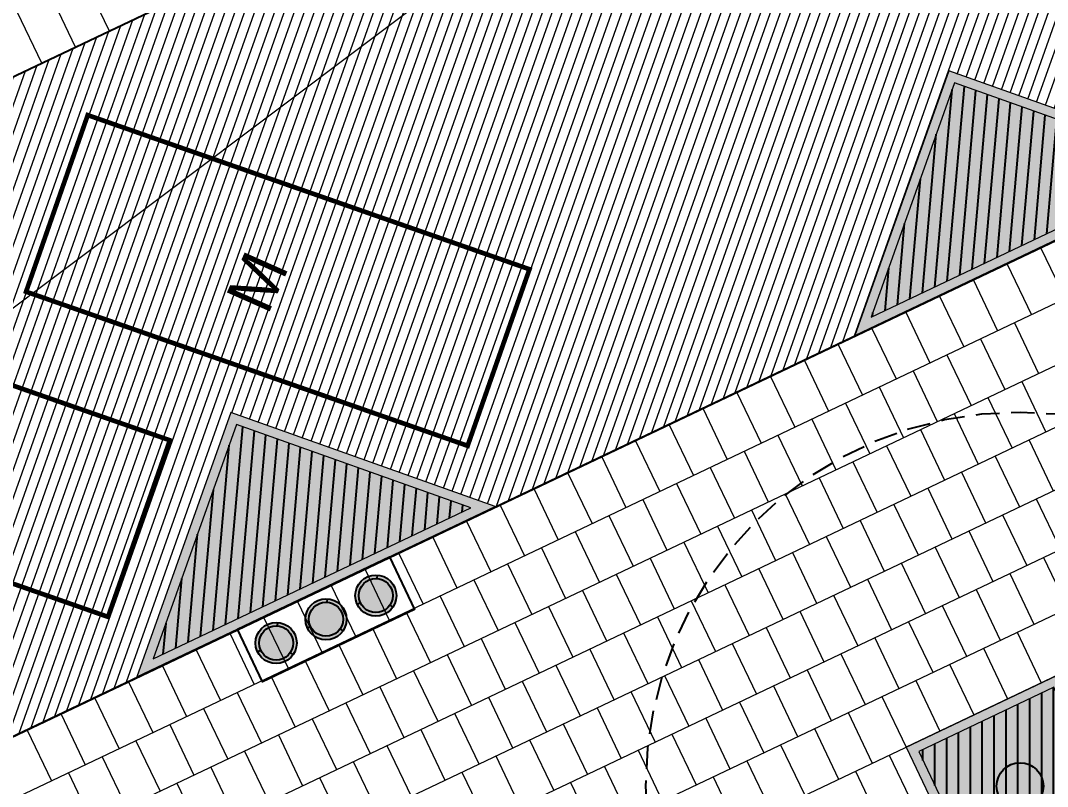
# Model space of a CAD drawing. Header units: metres. Extents: x 678805 to 1359287, y 2747329 to 5497370.
# Drawn here: x 679646.79 to 679657.77, y 2748682.48 to 2748690.67 of the extents above; entities that cross this region are included whole.
import ezdxf
from ezdxf.enums import TextEntityAlignment as Align

# ---------------------------------------------------------------- set-up
doc = ezdxf.new("R2010")
doc.units = ezdxf.units.M
doc.linetypes.add('XREF_MON_HSC_FURNITURE$0$DASHED2', pattern=[0.375, 0.25, -0.125])
doc.linetypes.add('XREF_MON_SFT_TREES$0$HIDDEN', pattern=[0.375, 0.25, -0.125])
for name, color, linetype in [('00_XREF_MON_HSC_PAVEMENT', 7, 'Continuous'), ('00_XREF_TWQ_BUILDINGS', 7, 'Continuous'), ('00_XREF_TWQ_SFT_TREES', 7, 'Continuous'), ('XREF_MON_GENERAL_LAYOUT$0$02-L-Plan Change', 8, 'Continuous'), ('XREF_MON_HSC_FURNITURE$0$02-L-litter bin', 8, 'Continuous'), ('XREF_MON_HSC_PAVEMENT$0$03-TR-Tree Pit_Green', 74, 'Continuous'), ('XREF_MON_SFT_TREES$0$SL_TREE_CANOPY', 251, 'XREF_MON_SFT_TREES$0$HIDDEN'), ('XREF_MON_SFT_TREES$0$SL_TREE_TRUNK', 251, 'Continuous')]:
    doc.layers.add(name, color=color, linetype=linetype)
for name, color, linetype, true_color in [('02-L-Waterfeatures 01', 7, 'Continuous', 0x4da6ff), ('XREF_MON_HSC_PAVEMENT$0$03-TR-Tree Pit_White', 7, 'Continuous', 0xfcfcfc), ('XREF_MON_SFT_TREES$0$SL_TREE_ACACIA_NILOTICA', 7, 'Continuous', 0x264d00)]:
    doc.layers.add(name, color=color, linetype=linetype, true_color=true_color)
for name, color, linetype, lineweight in [('XREF_MON_GENERAL_LAYOUT$0$02-L-Level Curves 0.50m', 33, 'Continuous', 5), ('XREF_MON_GENERAL_LAYOUT$0$02-L-Material Change', 251, 'Continuous', 5), ('XREF_MON_GENERAL_LAYOUT$0$04-BK-Tree Pit', 6, 'Continuous', 5), ('XREF_MON_HSC_FURNITURE$0$02-L-Maintenance vehicles', 8, 'Continuous', 13), ('XREF_MON_HSC_PAVEMENT$0$02-L-B-Flat Bar', 251, 'Continuous', 5), ('XREF_MON_HSC_PAVEMENT$0$04-BK-Tree Pit', 6, 'Continuous', 5)]:
    doc.layers.add(name, color=color, linetype=linetype, lineweight=lineweight)
doc.layers.add('XREF_MON_HSC_FURNITURE$0$00-AUX', color=2, linetype='Continuous', plot=False)
for name, color, linetype, lineweight, true_color in [('XREF_MON_HSC_PAVEMENT$0$02-L-Joints-Paviment_07_Precast Concrete Blocks 60X40', 7, 'Continuous', 5, 0x999999), ('XREF_MON_HSC_PAVEMENT$0$03-TR-Pavement_07_Precast Concrete Blocks 20X10', 7, 'Continuous', 5, 0x999999), ('XREF_MON_HSC_PAVEMENT$0$03-TR-Pavement_07_Precast Concrete Blocks 60X40', 7, 'Continuous', 5, 0x999999)]:
    doc.layers.add(name, color=color, linetype=linetype, lineweight=lineweight, true_color=true_color)
doc.layers.get('XREF_MON_SFT_TREES$0$SL_TREE_ACACIA_NILOTICA').off()
doc.styles.add('XREF_MON_GENERAL_LAYOUT$0$Standard', font='arial.ttf')
doc.styles.add('XREF_MON_HSC_FURNITURE$0$ATK_Arial_5.0mm', font='arial.ttf', dxfattribs={"height": 5})

# ---------------------------------------------------------------- blocks, each defined once
blk = doc.blocks.new('XREF_MON_SFT_TREES$0$Acacia_nilotica')
h = blk.add_hatch()
h.set_pattern_fill('ANSI31', color=256, scale=0.1)
edge = h.paths.add_edge_path()
edge.add_arc((0, 0), 4, 0, 360)
at = {"layer": 'XREF_MON_SFT_TREES$0$SL_TREE_TRUNK'}
h = blk.add_hatch(color=256, dxfattribs=at)
h.dxf.hatch_style = 1
edge = h.paths.add_edge_path()
edge.add_arc((0, 0), 0.25, 0, 360)
at = {"layer": 'XREF_MON_SFT_TREES$0$SL_TREE_CANOPY', "linetype": 'XREF_MON_SFT_TREES$0$HIDDEN'}
blk.add_circle((0, 0), 4, dxfattribs=at)
at = {"layer": 'XREF_MON_SFT_TREES$0$SL_TREE_TRUNK'}
blk.add_circle((0, 0), 0.25, dxfattribs=at)
blk = doc.blocks.new('XREF_MON_SFT_TREES')
at = {"layer": 'XREF_MON_SFT_TREES$0$SL_TREE_ACACIA_NILOTICA', "rotation": 25.44812939262281}
blk.add_blockref('XREF_MON_SFT_TREES$0$Acacia_nilotica', (679657.478, 2748682.485), dxfattribs=at)
blk = doc.blocks.new('XREF_MON_HSC_PAVEMENT$0$Escocell Quadrat')
at = {"layer": 'XREF_MON_HSC_PAVEMENT$0$03-TR-Tree Pit_Green'}
h = blk.add_hatch(dxfattribs=at)
h.set_pattern_fill('ANSI31', color=256, scale=0.04, angle=19.5514)
h.set_pattern_definition([(64.551379247, (-1794786.01457, -2189831.7944), (-0.114677314033, 0.0545720958565), [])])
h.paths.add_polyline_path([(-1.159, 0.359), (-2.759, 0.359), (-2.759, -1.241), (-1.159, -1.241)])
at = {"layer": 'XREF_MON_HSC_PAVEMENT$0$03-TR-Tree Pit_White'}
h = blk.add_hatch(color=256, dxfattribs=at)
h.dxf.hatch_style = 1
h.paths.add_polyline_path([(-2.859, 0.459), (-1.059, 0.459), (-1.059, -1.341), (-2.859, -1.341)])
at = {"ltscale": 0.3}
blk.add_lwpolyline([(-2.759, -1.241), (-1.159, -1.241), (-1.159, 0.359), (-2.759, 0.359)], close=True, dxfattribs=at)
blk = doc.blocks.new('XREF_MON_HSC_PAVEMENT$0$Alcorque Parking 8m2')
at = {"layer": 'XREF_MON_HSC_PAVEMENT$0$03-TR-Tree Pit_Green', "ltscale": 0.3}
h = blk.add_hatch(dxfattribs=at)
h.set_pattern_fill('ANSI31', color=256, scale=0.04, angle=40)
h.set_pattern_definition([(85, (-679726.04474, -2748720.75428), (-0.1265167266577, 0.011068779329), [])])
h.paths.add_polyline_path([(-1.079, -0.384), (2.316, 1.231), (-0.189, 2.121)])
at = {"layer": 'XREF_MON_HSC_PAVEMENT$0$03-TR-Tree Pit_White'}
h = blk.add_hatch(color=256, dxfattribs=at)
h.dxf.hatch_style = 1
h.paths.add_polyline_path([(-1.254, -0.578), (2.577, 1.245), (-0.25, 2.249)])
blk = doc.blocks.new('*U473')
at = {"layer": 'XREF_MON_HSC_PAVEMENT$0$02-L-Joints-Paviment_07_Precast Concrete Blocks 60X40'}
blk.add_lwpolyline([(0, 0), (0, 0.599)], dxfattribs=at)
blk = doc.blocks.new('*U474')
at = {"layer": 'XREF_MON_HSC_PAVEMENT$0$02-L-Joints-Paviment_07_Precast Concrete Blocks 60X40', "color": 0, "linetype": 'ByBlock', "lineweight": -2, "transparency": 16777216, "rotation": 25.44810013302484}
for p in [(679647.743, 2748690.559), (679647.381, 2748690.387), (679647.02, 2748690.215)]:
    blk.add_blockref('*U473', p, dxfattribs=at)
blk = doc.blocks.new('XREF_MON_HSC_PAVEMENT')
at = {"layer": 'XREF_MON_HSC_PAVEMENT$0$03-TR-Pavement_07_Precast Concrete Blocks 20X10'}
h = blk.add_hatch(dxfattribs=at)
h.set_pattern_fill('ANSI31', color=256, scale=0.0315, angle=25.5)
h.set_pattern_definition([(70.5, (0, 0), (-0.094275932128, 0.033384858509), [])])
h.paths.add_polyline_path([(679608.734, 2748671.996), (679610.533, 2748668.217), (679613.436, 2748667.186), (679617.336, 2748669.041), (679618.34, 2748671.868), (679621.167, 2748670.864), (679625.012, 2748672.694), (679626.016, 2748675.521), (679628.843, 2748674.517), (679632.688, 2748676.347), (679633.692, 2748679.174), (679636.52, 2748678.17), (679640.357, 2748679.996), (679641.368, 2748682.826), (679644.195, 2748681.823), (679648.039, 2748683.652), (679649.01, 2748686.385), (679649.043, 2748686.478), (679651.87, 2748685.474), (679655.715, 2748687.304), (679656.718, 2748690.131), (679659.546, 2748689.127), (679663.39, 2748690.957), (679664.394, 2748693.783), (679667.221, 2748692.78), (679671.065, 2748694.609), (679672.035, 2748697.341), (679674.896, 2748696.432), (679678.74, 2748698.261), (679679.745, 2748701.088), (679682.572, 2748700.084), (679686.415, 2748701.913), (679687.445, 2748704.817), (679685.646, 2748708.596)])
at = {"layer": 'XREF_MON_HSC_PAVEMENT$0$02-L-B-Flat Bar'}
blk.add_lwpolyline([(679613.436, 2748667.186), (679686.413, 2748701.912)], dxfattribs=at)
at = {"layer": 'XREF_MON_HSC_PAVEMENT$0$02-L-Joints-Paviment_07_Precast Concrete Blocks 60X40'}
blk.add_line((679608.734, 2748671.996), (679667.374, 2748699.901), dxfattribs=at)
for points in [[(679657.701, 2748688.239), (679657.96, 2748687.698)], [(679657.34, 2748688.068), (679657.599, 2748687.526)], [(679656.979, 2748687.896), (679657.238, 2748687.354)], [(679656.618, 2748687.724), (679656.876, 2748687.182)], [(679656.257, 2748687.552), (679656.515, 2748687.011)], [(679655.895, 2748687.38), (679656.154, 2748686.839)], [(679657.418, 2748687.44), (679657.677, 2748686.899)], [(679657.057, 2748687.268), (679657.316, 2748686.727)], [(679655.534, 2748687.208), (679655.793, 2748686.667)], [(679656.696, 2748687.096), (679656.954, 2748686.555)], [(679655.173, 2748687.036), (679655.432, 2748686.495)], [(679654.812, 2748686.864), (679655.07, 2748686.323)], [(679656.335, 2748686.925), (679656.593, 2748686.383)], [(679655.973, 2748686.753), (679656.232, 2748686.211)], [(679657.496, 2748686.813), (679657.755, 2748686.271)], [(679654.451, 2748686.693), (679654.709, 2748686.151)], [(679657.135, 2748686.641), (679657.394, 2748686.1)], [(679654.089, 2748686.521), (679654.348, 2748685.979)], [(679655.612, 2748686.581), (679655.871, 2748686.039)], [(679655.251, 2748686.409), (679655.51, 2748685.867)], [(679656.774, 2748686.469), (679657.032, 2748685.928)], [(679653.728, 2748686.349), (679653.987, 2748685.807)], [(679656.413, 2748686.297), (679656.671, 2748685.756)], [(679653.367, 2748686.177), (679653.626, 2748685.635)], [(679654.89, 2748686.237), (679655.148, 2748685.696)], [(679657.574, 2748686.185), (679657.833, 2748685.644)], [(679654.529, 2748686.065), (679654.787, 2748685.524)], [(679656.051, 2748686.125), (679656.31, 2748685.584)], [(679653.006, 2748686.005), (679653.264, 2748685.464)], [(679655.69, 2748685.953), (679655.949, 2748685.412)], [(679657.213, 2748686.014), (679657.471, 2748685.472)], [(679654.167, 2748685.893), (679654.426, 2748685.352)], [(679656.852, 2748685.842), (679657.11, 2748685.3)], [(679652.645, 2748685.833), (679652.903, 2748685.292)], [(679655.329, 2748685.782), (679655.588, 2748685.24)], [(679652.284, 2748685.661), (679652.542, 2748685.12)], [(679653.806, 2748685.721), (679654.065, 2748685.18)], [(679656.491, 2748685.67), (679656.749, 2748685.128)], [(679653.445, 2748685.55), (679653.704, 2748685.008)], [(679654.968, 2748685.61), (679655.226, 2748685.068)], [(679657.652, 2748685.558), (679657.911, 2748685.017)], [(679651.922, 2748685.489), (679652.181, 2748684.948)], [(679654.607, 2748685.438), (679654.865, 2748684.896)], [(679656.129, 2748685.498), (679656.388, 2748684.957)], [(679651.561, 2748685.318), (679651.82, 2748684.776)], [(679653.084, 2748685.378), (679653.342, 2748684.836)], [(679655.768, 2748685.326), (679656.027, 2748684.785)], [(679657.291, 2748685.386), (679657.549, 2748684.845)], [(679652.723, 2748685.206), (679652.981, 2748684.664)], [(679654.245, 2748685.266), (679654.504, 2748684.724)], [(679656.93, 2748685.214), (679657.188, 2748684.673)], [(679651.2, 2748685.146), (679651.459, 2748684.604)], [(679653.884, 2748685.094), (679654.143, 2748684.553)], [(679655.407, 2748685.154), (679655.666, 2748684.613)], [(679650.839, 2748684.974), (679651.097, 2748684.432)], [(679652.362, 2748685.034), (679652.62, 2748684.492)], [(679655.046, 2748684.982), (679655.304, 2748684.441)], [(679656.569, 2748685.042), (679656.827, 2748684.501)], [(679652, 2748684.862), (679652.259, 2748684.321)], [(679653.523, 2748684.922), (679653.782, 2748684.381)], [(679656.207, 2748684.871), (679656.466, 2748684.329)], [(679657.73, 2748684.931), (679657.989, 2748684.389)], [(679650.478, 2748684.802), (679650.736, 2748684.26)], [(679653.162, 2748684.75), (679653.42, 2748684.209)], [(679654.685, 2748684.81), (679654.943, 2748684.269)], [(679657.369, 2748684.759), (679657.627, 2748684.217)], [(679650.116, 2748684.63), (679650.375, 2748684.089)], [(679651.639, 2748684.69), (679651.898, 2748684.149)], [(679654.323, 2748684.639), (679654.582, 2748684.097)], [(679655.846, 2748684.699), (679656.105, 2748684.157)], [(679651.278, 2748684.518), (679651.537, 2748683.977)], [(679652.801, 2748684.578), (679653.059, 2748684.037)], [(679655.485, 2748684.527), (679655.743, 2748683.985)], [(679657.008, 2748684.587), (679657.266, 2748684.046)], [(679649.755, 2748684.458), (679650.014, 2748683.917)], [(679653.962, 2748684.467), (679654.221, 2748683.925)], [(679656.646, 2748684.415), (679656.905, 2748683.874)], [(679650.917, 2748684.346), (679651.175, 2748683.805)], [(679652.439, 2748684.407), (679652.698, 2748683.865)], [(679655.124, 2748684.355), (679655.382, 2748683.814)], [(679649.394, 2748684.286), (679649.653, 2748683.745)], [(679652.078, 2748684.235), (679652.337, 2748683.693)], [(679653.601, 2748684.295), (679653.86, 2748683.753)], [(679656.285, 2748684.243), (679656.544, 2748683.702)], [(679649.033, 2748684.114), (679649.291, 2748683.573)], [(679650.556, 2748684.175), (679650.814, 2748683.633)], [(679653.24, 2748684.123), (679653.498, 2748683.581)], [(679654.763, 2748684.183), (679655.021, 2748683.642)], [(679657.447, 2748684.131), (679657.705, 2748683.59)], [(679650.194, 2748684.003), (679650.453, 2748683.461)], [(679651.717, 2748684.063), (679651.976, 2748683.521)], [(679654.401, 2748684.011), (679654.66, 2748683.47)], [(679655.924, 2748684.071), (679656.183, 2748683.53)], [(679648.672, 2748683.943), (679648.93, 2748683.401)], [(679651.356, 2748683.891), (679651.614, 2748683.349)], [(679652.879, 2748683.951), (679653.137, 2748683.41)], [(679655.563, 2748683.899), (679655.821, 2748683.358)], [(679657.086, 2748683.96), (679657.344, 2748683.418)], [(679648.31, 2748683.771), (679648.569, 2748683.229)], [(679649.833, 2748683.831), (679650.092, 2748683.289)], [(679652.517, 2748683.779), (679652.776, 2748683.238)], [(679654.04, 2748683.839), (679654.299, 2748683.298)], [(679656.724, 2748683.788), (679656.983, 2748683.246)], [(679649.472, 2748683.659), (679649.731, 2748683.117)], [(679650.995, 2748683.719), (679651.253, 2748683.178)], [(679653.679, 2748683.667), (679653.938, 2748683.126)], [(679655.202, 2748683.728), (679655.46, 2748683.186)], [(679647.949, 2748683.599), (679648.208, 2748683.057)], [(679650.634, 2748683.547), (679650.892, 2748683.006)], [(679652.156, 2748683.607), (679652.415, 2748683.066)], [(679654.841, 2748683.556), (679655.099, 2748683.014)], [(679656.363, 2748683.616), (679656.622, 2748683.074)], [(679647.588, 2748683.427), (679647.847, 2748682.885)], [(679649.111, 2748683.487), (679649.369, 2748682.946)], [(679651.795, 2748683.435), (679652.054, 2748682.894)], [(679653.318, 2748683.496), (679653.576, 2748682.954)], [(679656.002, 2748683.444), (679656.261, 2748682.903)], [(679648.75, 2748683.315), (679649.008, 2748682.774)], [(679650.272, 2748683.375), (679650.531, 2748682.834)], [(679652.957, 2748683.324), (679653.215, 2748682.782)], [(679654.479, 2748683.384), (679654.738, 2748682.842)], [(679647.227, 2748683.255), (679647.485, 2748682.714)], [(679649.911, 2748683.203), (679650.17, 2748682.662)], [(679651.434, 2748683.264), (679651.692, 2748682.722)], [(679654.118, 2748683.212), (679654.377, 2748682.671)], [(679655.641, 2748683.272), (679655.899, 2748682.731)], [(679648.388, 2748683.143), (679648.647, 2748682.602)], [(679651.073, 2748683.092), (679651.331, 2748682.55)], [(679652.595, 2748683.152), (679652.854, 2748682.61)], [(679655.28, 2748683.1), (679655.538, 2748682.559)], [(679646.866, 2748683.083), (679647.124, 2748682.542)], [(679649.55, 2748683.032), (679649.809, 2748682.49)], [(679653.757, 2748683.04), (679654.016, 2748682.499)], [(679648.027, 2748682.971), (679648.286, 2748682.43)], [(679650.711, 2748682.92), (679650.97, 2748682.378)], [(679652.234, 2748682.98), (679652.493, 2748682.438)], [(679654.918, 2748682.928), (679655.177, 2748682.387)], [(679647.666, 2748682.8), (679647.925, 2748682.258)], [(679649.189, 2748682.86), (679649.447, 2748682.318)], [(679651.873, 2748682.808), (679652.132, 2748682.267)], [(679653.396, 2748682.868), (679653.654, 2748682.327)], [(679656.08, 2748682.817), (679656.339, 2748682.275)], [(679648.828, 2748682.688), (679649.086, 2748682.146)], [(679650.35, 2748682.748), (679650.609, 2748682.206)], [(679653.035, 2748682.696), (679653.293, 2748682.155)], [(679654.557, 2748682.756), (679654.816, 2748682.215)], [(679647.305, 2748682.628), (679647.563, 2748682.086)], [(679649.989, 2748682.576), (679650.248, 2748682.035)], [(679651.512, 2748682.636), (679651.77, 2748682.095)], [(679654.196, 2748682.585), (679654.455, 2748682.043)], [(679655.719, 2748682.645), (679655.977, 2748682.103)], [(679648.466, 2748682.516), (679648.725, 2748681.974)], [(679652.673, 2748682.524), (679652.932, 2748681.983)]]:
    blk.add_lwpolyline(points, dxfattribs=at)
at = {"layer": 'XREF_MON_HSC_PAVEMENT$0$03-TR-Pavement_07_Precast Concrete Blocks 60X40'}
for p, q in [((679602.439, 2748661.942), (679961.734, 2748832.918)), ((679602.698, 2748661.401), (679961.992, 2748832.376)), ((679602.956, 2748660.859), (679962.25, 2748831.835)), ((679603.215, 2748660.318), (679962.509, 2748831.293)), ((679603.474, 2748659.776), (679962.768, 2748830.752)), ((679603.732, 2748659.235), (679963.026, 2748830.21)), ((679603.991, 2748658.694), (679732.011, 2748719.614)), ((679604.249, 2748658.152), (679662.942, 2748686.082))]:
    blk.add_line(p, q, dxfattribs=at)
at = {"layer": 'XREF_MON_HSC_PAVEMENT$0$02-L-Joints-Paviment_07_Precast Concrete Blocks 60X40'}
blk.add_blockref('*U474', (0, 0), dxfattribs=at)
at = {"layer": 'XREF_MON_HSC_PAVEMENT$0$04-BK-Tree Pit'}
for p in [(679656.967, 2748687.883), (679649.292, 2748684.23)]:
    blk.add_blockref('XREF_MON_HSC_PAVEMENT$0$Alcorque Parking 8m2', p, dxfattribs=at)
at = {"layer": 'XREF_MON_HSC_PAVEMENT$0$04-BK-Tree Pit', "rotation": 25.44862075299672}
blk.add_blockref('XREF_MON_HSC_PAVEMENT$0$Escocell Quadrat', (679659.04, 2748683.716), dxfattribs=at)
blk = doc.blocks.new('XREF_MON_HSC_FURNITURE$0$3 concrete recycling bins')
at = {"true_color": 0xfcfcfc}
h = blk.add_hatch(color=7, dxfattribs=at)
h.dxf.hatch_style = 1
edge = h.paths.add_edge_path()
edge.add_arc((-0.59, 0), 0.22, 0, 360)
h = blk.add_hatch(color=7, dxfattribs=at)
h.dxf.hatch_style = 1
edge = h.paths.add_edge_path()
edge.add_arc((0, 0), 0.22, 0, 360)
h = blk.add_hatch(color=7, dxfattribs=at)
h.dxf.hatch_style = 1
edge = h.paths.add_edge_path()
edge.add_arc((0.59, 0), 0.22, 0, 360)
for points in [[(-0.499, 0.158), (-0.48, 0.191)], [(0.091, 0.158), (0.11, 0.191)], [(0.681, 0.158), (0.7, 0.191)], [(-0.773, 0), (-0.81, 0)], [(-0.182, 0), (-0.22, 0)], [(0.408, 0), (0.37, 0)], [(-0.499, -0.158), (-0.48, -0.191)], [(0.091, -0.158), (0.11, -0.191)], [(0.681, -0.158), (0.7, -0.191)]]:
    blk.add_lwpolyline(points)
for centre, radius in [((-0.59, 0), 0.22), ((0, 0), 0.22), ((0.59, 0), 0.22), ((-0.59, 0), 0.182), ((0, 0), 0.182), ((0.59, 0), 0.182)]:
    blk.add_circle(centre, radius)
at = {"layer": 'XREF_MON_HSC_FURNITURE$0$00-AUX'}
blk.add_lwpolyline([(-0.9, 0.311), (0.9, 0.311), (0.9, -0.311), (-0.9, -0.311)], close=True, dxfattribs=at)
blk = doc.blocks.new('XREF_MON_HSC_FURNITURE$0$Maintenance')
at = {"linetype": 'XREF_MON_HSC_FURNITURE$0$DASHED2', "const_width": 0.05}
blk.add_lwpolyline([(-2.69, -0.12), (-2.031, 1.768), (2.691, 0.12), (2.03, -1.768)], close=True, dxfattribs=at)
at = {"style": 'XREF_MON_HSC_FURNITURE$0$ATK_Arial_5.0mm'}
blk.add_text('M', height=0.5, rotation=66.1311, dxfattribs=at).set_placement((-0.109, -0.383, 0))
blk = doc.blocks.new('XREF_MON_HSC_FURNITURE')
at = {"layer": 'XREF_MON_HSC_FURNITURE$0$02-L-litter bin', "rotation": 25.45070387122793}
blk.add_blockref('XREF_MON_HSC_FURNITURE$0$3 concrete recycling bins', (679650.059, 2748684.269), dxfattribs=at)
at = {"layer": 'XREF_MON_HSC_FURNITURE$0$02-L-Maintenance vehicles'}
for p in [(679649.543, 2748687.892), (679645.699, 2748686.063)]:
    blk.add_blockref('XREF_MON_HSC_FURNITURE$0$Maintenance', p, dxfattribs=at)
blk = doc.blocks.new('XREF_MON_GENERAL_LAYOUT$0$Escocell Quadrat')
at = {"ltscale": 0.3}
blk.add_lwpolyline([(-2.759, -1.241), (-1.159, -1.241), (-1.159, 0.359), (-2.759, 0.359)], close=True, dxfattribs=at)
at = {"layer": 'XREF_MON_GENERAL_LAYOUT$0$02-L-Material Change', "ltscale": 0.3}
blk.add_lwpolyline([(-2.859, -1.341), (-1.059, -1.341), (-1.059, 0.459), (-2.859, 0.459)], close=True, dxfattribs=at)
blk = doc.blocks.new('XREF_MON_GENERAL_LAYOUT$0$Alcorque Parking 8m2')
blk.add_lwpolyline([(2.316, 1.231), (-0.189, 2.121), (-1.079, -0.384)], close=True)
at = {"layer": 'XREF_MON_GENERAL_LAYOUT$0$02-L-Material Change'}
blk.add_lwpolyline([(2.577, 1.245), (-0.25, 2.249), (-1.254, -0.578)], close=True, dxfattribs=at)
blk = doc.blocks.new('XREF_MON_GENERAL_LAYOUT')
at = {"layer": 'XREF_MON_GENERAL_LAYOUT$0$02-L-Level Curves 0.50m', "ltscale": 0.3}
blk.add_lwpolyline([(679650.057, 2748692.325), (679655.697, 2748694.345), (679604.865, 2748656.166)], dxfattribs=at)
at = {"layer": 'XREF_MON_GENERAL_LAYOUT$0$02-L-Material Change', "ltscale": 0.3}
blk.add_lwpolyline([(679686.414, 2748701.914), (679613.436, 2748667.186)], dxfattribs=at)
at = {"layer": 'XREF_MON_GENERAL_LAYOUT$0$02-L-Plan Change'}
blk.add_line((679609.095, 2748672.168, 0), (679685.285, 2748708.424), dxfattribs=at)
at = {"layer": 'XREF_MON_GENERAL_LAYOUT$0$04-BK-Tree Pit'}
for p in [(679656.967, 2748687.883), (679649.292, 2748684.23)]:
    blk.add_blockref('XREF_MON_GENERAL_LAYOUT$0$Alcorque Parking 8m2', p, dxfattribs=at)
at = {"layer": 'XREF_MON_GENERAL_LAYOUT$0$04-BK-Tree Pit', "rotation": 25.44862075299672}
blk.add_blockref('XREF_MON_GENERAL_LAYOUT$0$Escocell Quadrat', (679659.04, 2748683.716), dxfattribs=at)
at = {"style": 'XREF_MON_GENERAL_LAYOUT$0$Standard'}
for tag, rotation, p in [('604,00', 330.2643, (679905.77, 2748776.558)), ('603,00', 330.2643, (679901.861, 2748753.477)), ('600,00', 133.826, (679944.597, 2748745.153)), ('602,00', 330.2643, (679883.319, 2748738.727)), ('601,00', 117.8906, (679920.972, 2748732.87)), ('601,00', 330.2643, (679864.777, 2748723.976)), ('600,00', 40.8833, (679777.405, 2748705.444, 1.17)), ('602,00', 330.2643, (679941.275, 2748705.483)), ('601,00', 40.8833, (679701.798, 2748703.889, 1.17)), ('598,00', 62.091, (679810.267, 2748702.619)), ('600,00', 330.2643, (679877.781, 2748691.131)), ('600,00', 19.5511, (679920.444, 2748685.496)), ('601,00', 330.2643, (679934.813, 2748683.804)), ('599,00', 330.2643, (679854.567, 2748679.061)), ('600,00', 88.3928, (679743.913, 2748675.572)), ('599,00', 20.6086, (679924.26, 2748675.216)), ('601,00', 88.3928, (679728.035, 2748671.318, -2)), ('602,00', 88.3928, (679711.826, 2748665.966, -1)), ('603,00', 88.3928, (679695.615, 2748660.611)), ('599,00', 40.8833, (679788.807, 2748655.829, 1.17)), ('601,00', 40.8833, (679627.612, 2748644.603, 1.17)), ('603,00', 41.7058, (679702.499, 2748628.484, 1.17)), ('600,00', 40.8833, (679645.925, 2748597.926, 1.17)), ('599,00', 34.2277, (679673.574, 2748555.136, 5.34))]:
    blk.add_attdef(tag, text='', height=1, rotation=rotation, dxfattribs=at).set_placement(p, align=Align.MIDDLE)
at = {"ltscale": 0.3, "style": 'XREF_MON_GENERAL_LAYOUT$0$Standard'}
for tag, rotation, p in [('603,50', 330.2643, (679911.501, 2748760.57)), ('602,50', 330.2643, (679892.865, 2748745.846)), ('600,50', 133.826, (679933.048, 2748738.729)), ('601,50', 330.2643, (679873.581, 2748731.671)), ('601,50', 101.2857, (679909.522, 2748726.945)), ('602,50', 330.2643, (679948.625, 2748713.86)), ('600,50', 39.606, (679743.243, 2748706.971)), ('600,50', 330.2643, (679880.266, 2748702.726)), ('600,50', 17.3537, (679917.615, 2748690.554)), ('599,50', 330.2643, (679867.197, 2748684.716)), ('599,50', 18.8944, (679921.71, 2748680.578)), ('599,50', 39.606, (679778.991, 2748677.241)), ('600,50', 88.3928, (679735.925, 2748673.586)), ('601,50', 88.3928, (679719.906, 2748668.581)), ('602,50', 88.3928, (679703.474, 2748663.452)), ('598,50', 330.2643, (679861.765, 2748662.397)), ('601,50', 39.606, (679610.513, 2748662.061)), ('600,00', 41.7058, (679752.308, 2748637.685)), ('601,00', 41.7058, (679736.044, 2748634.538)), ('599,00', 35.0835, (679763.043, 2748634.415, 1.17)), ('602,00', 41.7058, (679720.174, 2748633.096, 1.17)), ('600,00', 35.0835, (679747.063, 2748629.903, 1.17)), ('601,00', 35.0835, (679731.246, 2748625.239, 1.17)), ('600,50', 39.606, (679636.92, 2748621.339)), ('602,00', 35.0835, (679715.4, 2748620.639, 1.17)), ('599,50', 28.7604, (679659.482, 2748574.323))]:
    blk.add_attdef(tag, text='', height=1, rotation=rotation, dxfattribs=at).set_placement(p, align=Align.MIDDLE)

msp = doc.modelspace()

# ---------------------------------------------------------------- block references
at = {"layer": '00_XREF_MON_HSC_PAVEMENT'}
msp.add_blockref('XREF_MON_HSC_PAVEMENT', (0, 0), dxfattribs=at)
at = {"layer": '00_XREF_TWQ_BUILDINGS'}
msp.add_blockref('XREF_MON_HSC_FURNITURE', (0, 0), dxfattribs=at)
at = {"layer": '00_XREF_TWQ_SFT_TREES'}
msp.add_blockref('XREF_MON_SFT_TREES', (0, 0), dxfattribs=at)
at = {"layer": '02-L-Waterfeatures 01', "color": 18, "true_color": 0x000000}
msp.add_blockref('XREF_MON_GENERAL_LAYOUT', (0, 0), dxfattribs=at)

doc.saveas('drawing.dxf')
